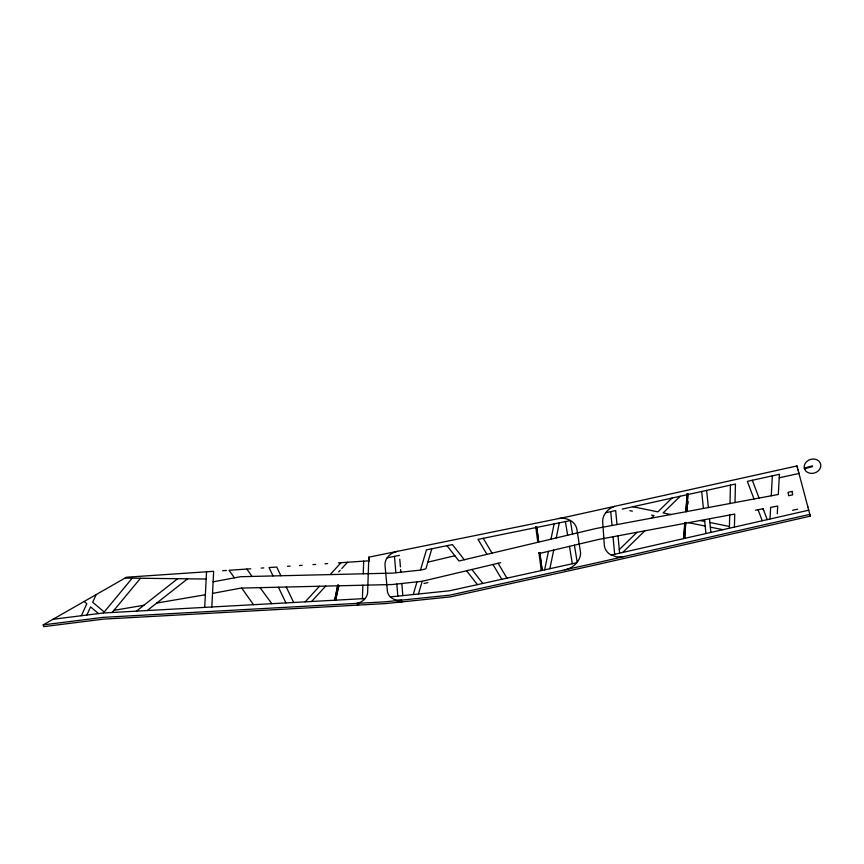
<?xml version="1.0" encoding="UTF-8"?>
<svg xmlns="http://www.w3.org/2000/svg" width="864" height="864" viewBox="0 0 864 864"><rect width="100%" height="100%" fill="white"/><g stroke="black" fill="none" stroke-linecap="round" stroke-linejoin="round"><path stroke-width="1.3" d="M729.4 528.217L729.713 514.998M729.994 503.496L730.436 485.125M734.411 527.072L734.724 514.069L685.789 523.195L684.58 538.391L685.584 522.493L684.742 522.644L683.737 538.585L684.752 525.884M735.005 502.556L735.437 484.013L622.177 509.101M362.416 598.698L362.869 585.22M363.258 573.804L363.69 561.146M797.504 467.705L796.986 465.944L567.788 516.715L368.809 557.161L367.632 592.186A12.593 10.584 -16.7 0 1 365.396 598.19L364.262 599.486A12.593 10.584 -16.7 0 1 358.106 603.072L356.713 603.385M369.252 561.341L368.809 557.161M204.725 607.381L206.539 571.795M211.831 606.992L213.656 571.309L126.533 577.217L43.2 624.888L43.729 626.638L103.637 619.11L385.646 603.58L450.457 596.873L593.136 565.466L810.302 516.143L796.986 465.944M770.008 518.994L770.645 507.362L777.686 506.056L777.265 513.788M771.271 495.796L772.351 475.837M686.513 503.863L685.886 511.726L687.031 493.992L687.874 493.808L686.718 511.574L687.874 493.808M686.718 501.239L687.031 493.992M687.982 504.133L688.187 501.509M544.633 569.84L548.456 551.34M550.973 539.179L554.116 523.919M549.871 568.696L553.705 550.087M556.222 537.937L559.332 522.85M337.813 585.112L334.724 600.221L337.813 585.112L338.872 585.792L335.578 600.178L338.656 585.09M413.24 594.54L416.999 581.839M420.476 570.078L426.46 549.86L452.423 544.579L464.27 559.742M418.435 594L421.351 584.14M421.643 583.189L422.204 581.278L500.656 562.669M431.827 548.77L425.887 568.847L420.833 570.046L392.634 573.113L240.57 576.709L213.116 581.828M81.367 615.708L86.821 603.72L84.175 601.484M86.875 615.017L90.58 606.895L98.474 613.559M96.163 594.637L92.675 602.294L104.242 611.982M53.039 619.272L103.432 612.965L132.224 578.167M112.169 612.479L140.486 578.264M305.186 601.852L319.475 586.246M330.145 574.592L341.053 562.68M311.58 601.495L325.685 586.105M338.666 571.925L340.2 570.251M341.788 568.512L347.533 562.248M619.283 549.59L636.973 532.3M651.434 518.152L654.037 515.614L651.488 515.095M671.987 498.074L657.871 511.855L632.837 506.736M622.717 552.442L644.825 530.831M680.195 496.249L663.131 512.935L670.896 514.523M136.393 611.15L177.671 578.696M147.215 610.546L187.585 578.815M614.552 506.358L610.675 508.183A17.032 14.31 -16.7 0 0 605.761 512.568L604.584 514.339A17.032 14.31 -16.7 0 0 602.716 522.04L604.228 543.758A17.032 14.321 -16.7 0 0 610.092 554.461L616.54 556.891L623.83 556.621M804.308 468.094L812.398 465.869L812.581 466.549L804.492 468.774M427.864 562.151L454.853 555.746M538.423 541.404L537.592 541.609L537.797 542.3L535.777 526.9L536.825 527.429L538.639 542.106L536.62 526.727M541.285 570.586L538.974 552.83L539.806 552.636L542.117 570.402L539.806 552.636M423.965 583.524L427.885 582.595M792.526 510.322L797.612 509.166M683.532 537.883L684.364 537.689M611.172 555.066L808.672 510.214L808.466 509.512M357.242 605.146L358.636 604.832L358.106 603.072M570.488 520.549L478.03 539.374L486.95 554.364M605.621 512.773L615.686 510.538L616.982 524.588M541.08 569.884L541.912 569.7M576.796 562.766L449.464 590.792L390.366 596.905M779.231 477.781L798.973 473.483L798.768 472.781M387.104 557.852L399.449 555.347M212.522 593.406L240.916 588.103L392.386 584.518L422.204 581.278M685.67 511.024L686.513 510.872M755.471 510.192L763.117 508.766L767.221 519.62M113.918 610.362L143.899 605.243M156.762 603.05L205.362 594.745M43.2 624.888L103.108 617.36L385.117 601.83L449.928 595.123L592.618 563.717L809.784 514.393L810.302 516.143M559.062 518.497L561.049 518.292A17.118 14.386 -16.7 0 1 569.786 520.128L571.612 521.23A17.118 14.386 -16.7 0 1 576.936 529.513L580.586 552.69A18.652 15.682 -16.7 0 1 578.21 560.822L575.327 564.365A18.652 15.682 -16.7 0 1 564.775 569.84M222.631 570.704L226.476 570.445M250.754 568.804L229.046 570.272L234.436 577.854M261.198 568.091L263.812 567.918M287.464 566.32L290.142 566.136M299.516 565.499L302.195 565.315M312.919 564.592L315.598 564.408M324.972 563.771L327.65 563.587M338.375 562.864L368.69 560.812M334.508 599.519L335.372 599.476M103.432 612.965L365.072 598.547M125.15 578.081L206.172 579.042M700.175 520.506L704.711 521.435M709.884 522.493L729.443 526.489M629.824 510.667L632.372 511.186M688.565 522.677L705.186 526.068M710.348 527.126L722.876 529.697M471.895 569.495L482.803 583.448M446.99 545.692L458.957 560.995L596.063 528.487L778.313 494.478L779.414 474.271L747.338 481.378L754.013 499.014M466.582 570.748L477.425 584.636M271.847 603.688L260.042 587.65M246.834 569.063L252.072 576.439M241.715 588.092L253.519 604.692M483.246 538.315L492.059 553.154M498.085 563.274L506.93 578.146M492.977 564.494L501.768 579.28M280.897 575.759L276.739 567.043L269.039 567.562L273.046 575.942M286.276 587.034L293.652 602.489M278.424 587.218L285.908 602.91M752.328 480.276L759.067 498.074M758.063 509.717L762.242 520.754M797.882 469.433L798.088 470.135M807.581 506.164L807.786 506.855M763.117 508.766L763.636 510.516M685.584 522.493L685.789 523.195M684.742 522.644L684.958 523.346L598.396 539.492L539.179 553.532L538.974 552.83M535.777 526.9L535.982 527.602M570.348 520.582L572.573 534.06M574.398 545.184L577.206 562.226M565.402 521.618L567.648 535.226M569.473 546.35L572.335 563.749M706.633 490.396L708.361 507.535M709.506 518.767L710.888 532.418M701.687 491.486L703.404 508.453M704.538 519.696L705.931 533.542M618.019 535.831L619.607 553.144M610.74 511.639L612.014 525.517M613.051 536.76L614.66 554.267M399.773 559.202L400.421 566.903M400.637 569.473L400.864 572.216M401.814 583.492L402.829 595.62M394.481 556.362L395.863 572.756M396.814 584.042L397.829 596.138M402.268 601.862A13.446 11.297 -16.7 0 1 397.094 601.787M397.3 551.372A14.288 12.01 -16.7 0 0 385.031 565.402L387.364 590.792A13.446 11.297 -16.7 0 0 389.675 596.203L390.755 597.294A13.446 11.297 -16.7 0 0 401.738 600.102M792.029 491.422L788.022 492.34L788.692 495.731L792.698 494.824L792.029 491.422M804.676 469.314L804.211 467.532A8.424 7.074 -16.7 0 1 815.324 459.238A8.424 7.074 -16.7 0 1 818.381 470.783A8.424 7.074 -16.7 0 1 804.676 469.314"/></g></svg>
